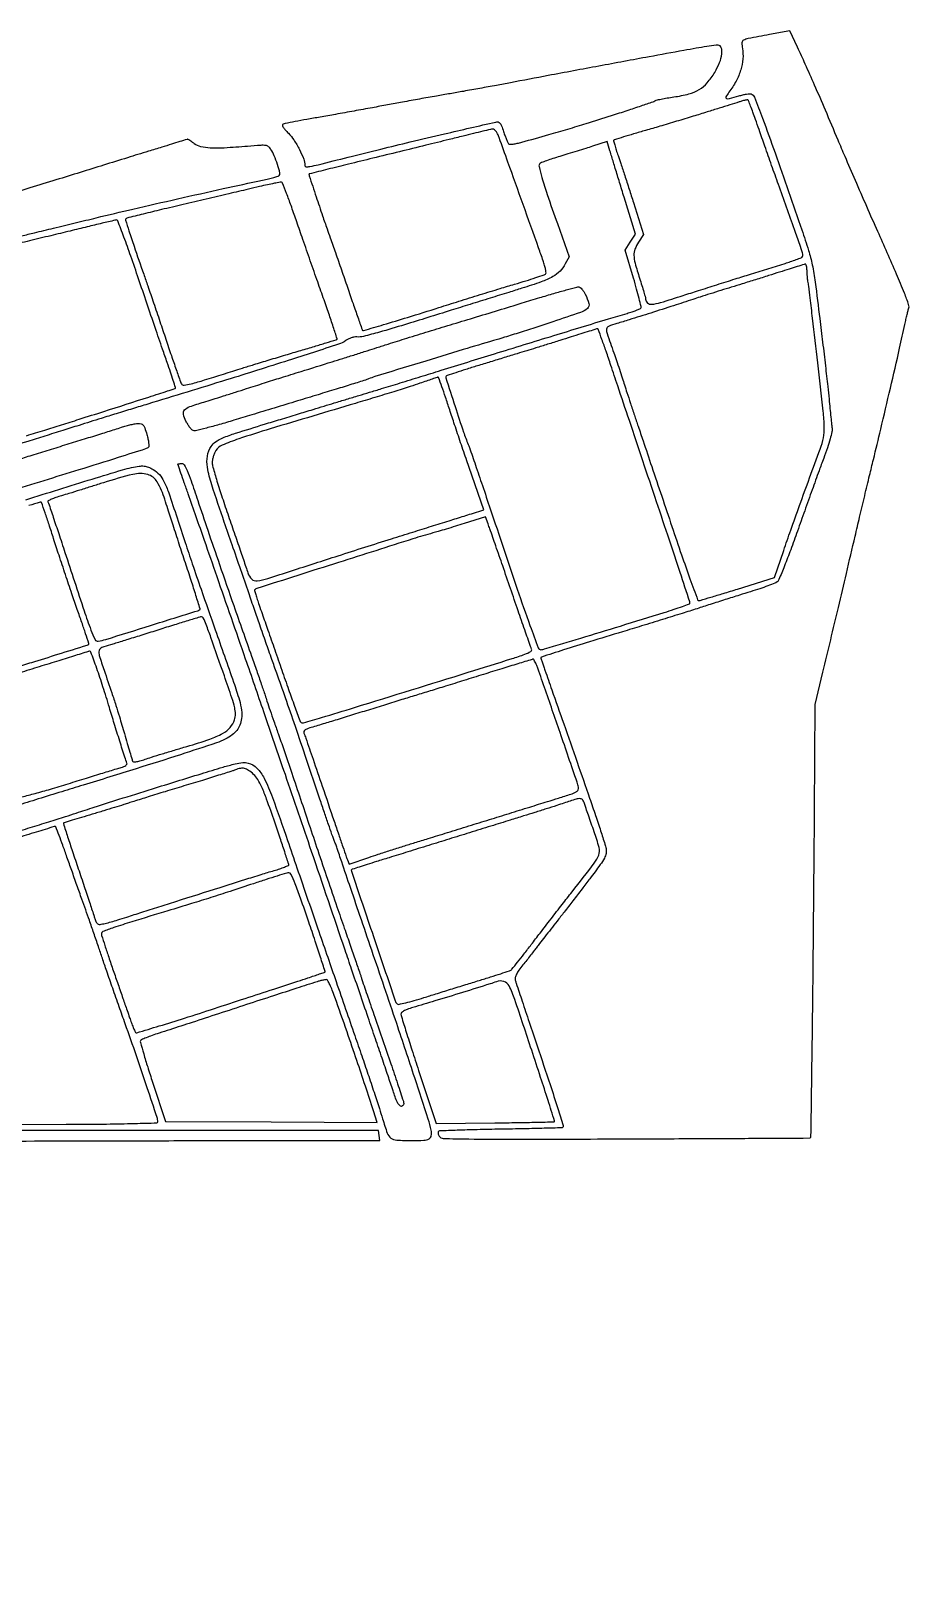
# Model space of a CAD drawing. Extents: x 2 to 2735, y 0 to 1226.
# Drawn here: x 2299 to 2735, y 111 to 880 of the extents above; entities that cross this region are included whole.
import ezdxf

# ---------------------------------------------------------------- set-up
doc = ezdxf.new("R2010")
doc.units = 0

msp = doc.modelspace()

# ---------------------------------------------------------------- linework, layer by layer
for points in [[(2665.5, 877.865282, 0.001874), (2654.883934, 875.896088, 0.071826), (2652.601014, 875.1127, 0.273851), (2651.78902, 873.823954, 0.052173), (2652.009992, 870.945359, -0.066832), (2652.253113, 865.81986, -0.053194), (2651.193489, 860.379309, -0.048336), (2648.864312, 854.796367, -0.037704), (2645.331054, 849.25, 0.030669), (2643.82241, 846.953652, 0.466247), (2644.111371, 846.168432, 0.154024), (2645.54945, 846.11093, 0.007229), (2650.27402, 847.470222, -0.016045), (2652.199077, 847.98751, -0.019409), (2654.03537, 848.343736, -0.018359), (2655.582697, 848.524169, -0.111908), (2656.374672, 848.409719, -0.210283), (2657.983044, 846.815647, -0.004675), (2661.979666, 836.387552, -0.005066), (2668.196969, 819.168733, -0.000605), (2681.518269, 780.922941, -0.008525), (2684.851486, 770.759435, -0.025148), (2686.666964, 763.636699, -0.017038), (2688.100255, 755.040371, -0.00231), (2690.404795, 736.922941, -0.000952), (2691.818583, 725.197752, -0.000952), (2693.187263, 713.471114, -0.00093), (2694.343285, 703.231831, -0.00379), (2694.98735, 697, 0.000895), (2695.437258, 692.385714, 0.001064), (2695.879024, 688.031645, 0.000921), (2696.266289, 684.359926, 0.006863), (2696.477438, 682.618365, -0.086973), (2696.404669, 680.759641, -0.014263), (2695.541901, 677.251763, -0.01396), (2694.187124, 672.834734, -0.008159), (2692.331082, 667.618365, 0.002442), (2690.023295, 661.359863, 0.000776), (2686.643689, 652.00977, 0.000774), (2682.909367, 641.577273, 0.000862), (2679.339355, 631.5, -0.004149), (2675.979937, 622.211616, -0.006255), (2672.884913, 614.180713, -0.002776), (2670.1314, 607.403356, -0.132292), (2669.240879, 606.242854, -0.070268), (2668.076318, 605.58698, -0.005333), (2664.688187, 604.304146, -0.007261), (2660.592328, 602.870219, -0.005464), (2656.049098, 601.408349, 0.001136), (2650.560864, 599.694675, 0.000537), (2643.486298, 597.459668, 0.000532), (2636.086346, 595.104456, 0.000751), (2629.5, 592.989559, -0.001973), (2622.209954, 590.66834, -0.000843), (2612.44375, 587.619171, -0.000834), (2602.020635, 584.403237, -0.001098), (2592.5, 581.505989, 0.001329), (2576.200972, 576.537758, 0.002636), (2563.310816, 572.496619, 0.000326), (2552.288126, 568.969085, 0.325965), (2552, 568.574087, 0.081162), (2552.032261, 568.376654, 0.0005), (2552.612345, 566.654716, 0.002039), (2553.285531, 564.689457, 0.001296), (2554.08458, 562.40655, -0.000763), (2557.48088, 552.736309, -0.000161), (2563.385891, 535.823199, -0.000174), (2569.986212, 516.877869, -0.000205), (2576.223328, 498.931343, -0.0021), (2579.137763, 490.419083, -0.002828), (2581.699954, 482.687804, -0.001933), (2583.786738, 476.184312, -0.030305), (2584.354837, 473.922092, -0.090033), (2584.368675, 471.562186, -0.080103), (2583.564474, 469.241491, -0.034303), (2581.492664, 465.951747, -0.004027), (2576.324357, 458.990749, -0.001472), (2572.451095, 453.892135, -0.000973), (2567.972051, 448.055567, -0.000979), (2563.596108, 442.399204, -0.0019), (2560.074209, 437.900544, 0.00084), (2556.991098, 433.979527, 0.000899), (2553.990549, 430.136088, 0.000851), (2551.423321, 426.823866, 0.004232), (2550, 424.948442, -0.004164), (2548.742092, 423.290504, -0.001574), (2546.95756, 420.993689, -0.001559), (2545.000745, 418.507448, -0.001901), (2543.153395, 416.193422, 0.014277), (2541.151407, 413.554302, 0.038582), (2539.936536, 411.542644, 0.056774), (2539.348413, 409.945086, 0.123055), (2539.355642, 408.645523, 0.01731), (2539.82046, 407.059326, 0.000276), (2542.768234, 398.170872, 0.000727), (2546.216132, 387.843771, 0.000482), (2550.202247, 376, -0.001253), (2556.618325, 356.838545, -0.004945), (2560.420817, 344.996978, -0.002015), (2563.035011, 336.448996, -0.27723), (2562.782142, 335.450828, -0.191178), (2562.507006, 335.3332, -0.000114), (2553.670493, 335.103553, -0.001397), (2543.813113, 334.877187, -0.00085), (2532.159961, 334.66198, 0.001894), (2520.483367, 334.421948, 0.003061), (2510.548834, 334.119219, 0.000542), (2501.791362, 333.789189, 0.18886), (2501.19533, 333.528664, 0.182762), (2501.032384, 333.167535, 0.063364), (2501.069686, 332.587573, 0.052732), (2501.279651, 331.899453, 0.040364), (2501.64469, 331.202036, 0.24919), (2503.571287, 330.100281, 0.004138), (2516.301075, 329.810408, 0.004254), (2538.053957, 329.680251, 0.000359), (2594.10932, 329.862031, 0.000145), (2629.16483, 330.011098, 0.000242), (2658.704303, 330.159601, 0.000004), (2685.509256, 330.307528, 0.173896), (2685.671287, 330.366651, 0.219012), (2686.034497, 331.127551, 0.000049), (2686.606351, 371.841295, 0.000999), (2687.133204, 415.933032, 0.000684), (2687.562968, 466), (2688.136675, 545.5), (2691.975462, 561.5, 0.000399), (2695.817862, 577.571541, 0.000403), (2699.621514, 593.594536, 0.000381), (2703.592385, 610.439354, 0.000285), (2707.941657, 629, -0.000725), (2710.161643, 638.436454, -0.000512), (2712.681825, 649.03125, -0.000517), (2715.111699, 659.153804, -0.001091), (2717.021853, 667, 0.002216), (2720.644912, 682.029272, 0.00091), (2725.432839, 702.450239, 0.000834), (2730.017078, 722.313966, 0.003717), (2732.602233, 734, -0.002762), (2733.167649, 736.579273, -0.003513), (2733.71923, 738.952638, -0.002756), (2734.206367, 740.935615, -0.028977), (2734.45663, 741.732385, 0.17387), (2734.495619, 743.900654, 0.013025), (2732.427592, 749.524668, 0.008422), (2728.457611, 759.040056, 0.000988), (2719.207576, 780.087298, -0.000879), (2713.739714, 792.52137, -0.000766), (2708.057108, 805.560019, -0.00077), (2702.953137, 817.369912, -0.002279), (2699.498169, 825.5, 0.001405), (2693.222708, 840.339088, 0.00232), (2687.827286, 852.836849, 0.002739), (2683.2085, 863.244966, 0.005153), (2679.346105, 871.590732), (2675.5, 879.681465)], [(2623, 870.022152, 0.000925), (2605.686966, 866.853148, 0.000325), (2580.855182, 862.243703, 0.00033), (2555.711729, 857.542283, 0.000783), (2537, 854.000351, -0.001472), (2530.013052, 852.687764, -0.00091), (2521.79375, 851.184167, -0.000913), (2513.669083, 849.728474, -0.001643), (2507, 848.568723, 0.001446), (2500.263363, 847.399959, 0.000764), (2491.9125, 845.913088, 0.00076), (2483.372236, 844.365615, 0.001176), (2476, 843.000277, -0.001049), (2468.454247, 841.600828, -0.000603), (2459.353125, 839.944007, -0.000602), (2450.204288, 838.301268, -0.001005), (2442.5, 836.943459, 0.001408), (2435.887362, 835.772547, 0.002083), (2430.094925, 834.705108, 0.000932), (2425.157815, 833.764479, 0.040906), (2424.142297, 833.481352, 0.33295), (2423.820818, 832.984541, 0.117175), (2424.088995, 832.123015, 0.049357), (2425.057883, 830.804425, 0.013268), (2426.847828, 828.916878, -0.053281), (2429.502783, 825.626578, -0.025028), (2432.233833, 820.883451, -0.023592), (2434.399683, 816.100572, -0.094791), (2435, 812.962487, 0.392803), (2435.606287, 812.309819, 0.065675), (2437.475315, 812.417429, 0.014073), (2441.640272, 813.334883, 0.000578), (2456.5, 817.067788, -0.001416), (2472.605122, 821.084865, -0.001934), (2487.138995, 824.606744, -0.001492), (2504.281415, 828.636548, -0.000483), (2529.669976, 834.49907, -0.107142), (2530.883454, 834.514237, -0.173151), (2531.757695, 833.985577, -0.080779), (2532.519517, 832.663668, -0.011972), (2533.542897, 829.748967, 0.007608), (2534.249405, 827.679134, 0.009815), (2534.964083, 825.801982, 0.007859), (2535.614446, 824.259982, 0.081141), (2535.98961, 823.683311, 0.223927), (2536.57107, 823.443272, 0.018572), (2538.243119, 823.587785, 0.021983), (2540.308619, 823.936632, 0.015081), (2542.616689, 824.504959, 0.001171), (2555.995257, 828.264291, 0.003219), (2565.409175, 830.998966, 0.003353), (2574.571918, 833.791783, 0.001366), (2587, 837.708438, 0.00182), (2594.929251, 840.262963, 0.002799), (2601.771875, 842.537396, 0.000928), (2607.671146, 844.547212, 0.079801), (2608.5, 844.988756, -0.105534), (2609.245455, 845.338293, -0.006205), (2611.703125, 845.876925, -0.009154), (2614.671118, 846.432462, -0.006602), (2618, 846.947575, 0.028934), (2625.456076, 848.444805, 0.071482), (2630.58412, 850.605322, 0.079921), (2634.554968, 853.956508, 0.043523), (2638.288527, 859.149577, 0.037603), (2640.686656, 863.975714, 0.065081), (2641.819265, 868.302577, 0.105439), (2641.562334, 871.351815, 0.298877), (2640, 872.656521, 0.065379), (2638.924464, 872.639694, 0.001881), (2634.3875, 871.954101, 0.003775), (2629.047873, 871.085322, 0.002587)], [(2652, 844.962124, 0.001598), (2650.357243, 844.454309, 0.000116), (2645.828125, 843.037228, 0.000162), (2640.427471, 841.34416, 0.000123), (2634.5, 839.482229, -0.001995), (2627.638164, 837.35499, -0.001149), (2619.358727, 834.845233, -0.001148), (2611.032957, 832.363138, -0.001921), (2604.01907, 830.318937, 0.001419), (2598.058692, 828.588271, 0.002272), (2592.980885, 827.073138, 0.000428), (2588.512285, 825.713461, 0.122906), (2588.181448, 825.514782, 0.26795), (2588.096906, 825.199263, 0.003343), (2588.671741, 823.109961, 0.008729), (2589.408579, 820.664282, 0.005474), (2590.351416, 817.829044, -0.003156), (2591.655758, 813.9666, -0.000907), (2593.625866, 807.972403, -0.000913), (2595.823113, 801.204169, -0.000971), (2597.950404, 794.56637), (2603.022732, 778.63274), (2600.511366, 774.83781, 0.052416), (2598.722765, 771.401121, 0.100971), (2598.188136, 768.357344, 0.060959), (2598.781517, 764.408578, 0.010014), (2601, 757, -0.003004), (2602.150494, 753.345212, -0.004301), (2603.123248, 750.089749, -0.002381), (2603.907363, 747.331766, -0.064614), (2604.015313, 746.583016, 0.215404), (2604.911264, 744.672281, 0.204301), (2606.966133, 744.025466, 0.049356), (2611.421716, 744.913527, 0.004195), (2622.57508, 748.409653, -0.000819), (2630.250635, 750.872662, -0.000491), (2639.37518, 753.774288, -0.000492), (2648.459691, 756.643532, -0.000857), (2656, 759.00271, 0.000528), (2673.149536, 764.356017, 0.009331), (2678.660877, 766.196428, 0.023183), (2681.421689, 767.322595, 0.292197), (2682, 768.227696, 0.078268), (2681.781808, 769.613042, 0.00461), (2680.431509, 773.665253, 0.002491), (2677.836176, 781.100061, 0.000149), (2669.883951, 803.5, -0.000284), (2666.519306, 812.985743, -0.000285), (2663.168054, 822.46797, -0.000278), (2660.253383, 830.744553, -0.001137), (2658.498227, 835.773941, 0.002476), (2657.23842, 839.353074, 0.003857), (2656.113841, 842.423288, 0.001179), (2655.113158, 845.072319, 0.124366), (2654.892726, 845.387036, 0.197877), (2654.611073, 845.480881, 0.019193), (2653.880988, 845.402119, 0.022046), (2652.986249, 845.230107, 0.01565)], [(2513.5, 827.55408, -0.001457), (2506.471817, 825.792665, -0.000365), (2494.992188, 822.960031, -0.000373), (2481.858984, 819.739913, -0.000375), (2468.75, 816.546509, 0.000583), (2456.575617, 813.575416, 0.00097), (2446.326562, 811.040433, 0.000039), (2437.082963, 808.734329, 0.344265), (2437, 808.628117, 0.079824), (2437.13918, 807.76188, 0.000261), (2440.560437, 797.408236, 0.001645), (2443.736565, 787.91804, 0.005009), (2445.979939, 781.5, -0.002279), (2447.543785, 777.103235, -0.000526), (2450.136825, 769.68125, -0.000543), (2453.105082, 761.126564, -0.000531), (2456.077522, 752.5, 0.000376), (2458.854868, 744.431495, 0.000615), (2461.221791, 737.599343, 0.00005), (2463.353731, 731.471854, 0.076031), (2463.463866, 731.263721, 0.313546), (2464.088303, 731.053561, 0.00071), (2474.003242, 733.952402, 0.003737), (2485.935742, 737.556626, 0.001696), (2501.5, 742.44302, -0.001115), (2511.36799, 745.553678, -0.000895), (2522.003125, 748.859216, -0.000904), (2531.847701, 751.880247, -0.002305), (2539, 754.024966, 0.003034), (2544.61965, 755.719039, 0.004568), (2549.495929, 757.270275, 0.001919), (2553.642876, 758.648993, 0.10022), (2554.369118, 759.069241, 0.239237), (2554.606144, 759.668239, 0.021419), (2554.380597, 761.320376, 0.024126), (2553.907157, 763.372383, 0.016152), (2553.178293, 765.669118, 0.000904), (2550.918761, 772.02832, 0.000042), (2543.202723, 793.614707, 0.000071), (2535.68633, 814.627654, 0.000329), (2531.339213, 826.75, 0.024787), (2530.579211, 828.575301, 0.05184), (2529.778861, 829.887496, 0.073066), (2528.963635, 830.683782, 0.169675), (2528.155998, 830.926222, 0.04349), (2527.022228, 830.776326, 0.001944), (2523.167699, 829.905221, 0.003258), (2518.600671, 828.823026, 0.002323)], [(2412.5, 802.46997, -0.000147), (2406.929286, 801.159091, -0.000031), (2397.239835, 798.882643, -0.000033), (2386.010577, 796.245946, -0.000031), (2374.593055, 793.566578, 0.001178), (2363.859293, 791.021685, 0.001905), (2354.741589, 788.800478, 0.000278), (2346.659753, 786.794209, 0.136213), (2346.202074, 786.535407, 0.277442), (2346.007931, 785.756018, 0.003315), (2347.640349, 780.54854, 0.005698), (2350.206528, 772.851295, 0.001102), (2355.034703, 759, -0.001857), (2357.055536, 753.174276, -0.000647), (2359.923119, 744.771837, -0.000643), (2363.05586, 735.514382, -0.00075), (2366.007089, 726.712637, 0.001335), (2368.721279, 718.649145, 0.002011), (2371.133946, 711.636965, 0.000784), (2373.239359, 705.627205, 0.046748), (2373.721219, 704.581964, 0.30042), (2375.023138, 703.934144, 0.032569), (2378.48757, 704.589943, 0.012371), (2385.124785, 706.476511, 0.000826), (2404, 712.384254, -0.001922), (2409.628489, 714.13237, -0.000793), (2417.2625, 716.457984, -0.000785), (2425.457961, 718.926399, -0.00101), (2433, 721.168519, 0.000925), (2439.736536, 723.169931, 0.001486), (2445.472275, 724.904144, 0.000241), (2450.546441, 726.457471, 0.092133), (2450.884339, 726.633941, 0.315234), (2450.977194, 726.93951, 0.00047), (2449.055113, 732.804741, 0.003324), (2446.831762, 739.419294, 0.002015), (2444.117475, 747.217673, -0.000527), (2440.917415, 756.324334, -0.000332), (2437.199117, 766.964241, -0.000334), (2433.556849, 777.431341, -0.000613), (2430.607734, 785.958467, 0.003644), (2428.107089, 793.049429, 0.005854), (2425.860105, 799.054874, 0.001616), (2423.838743, 804.220837, 0.245973), (2423.374599, 804.62158, 0.104151), (2422.73626, 804.635817, 0.00252), (2419.819413, 804.073961, 0.005391), (2416.395354, 803.358042, 0.003627)], [(2670.5, 760.027381, -0.00106), (2665.037096, 758.286075, -0.000624), (2658.5, 756.226605, -0.000624), (2651.962613, 754.184971, -0.001067), (2646.5, 752.499253, 0.001214), (2641.392633, 750.921521, 0.00101), (2635.96875, 749.219551, 0.001019), (2631.008014, 747.640778, 0.002764), (2627.5, 746.495039, -0.002163), (2617.897253, 743.345933, -0.001319), (2606.530016, 739.705644, -0.001192), (2595.890427, 736.357196, -0.005509), (2589.708924, 734.502461, 0.025661), (2585.622497, 733.09458, 0.277885), (2584.615349, 731.757583, 0.109068), (2584.872091, 729.510555, 0.00289), (2588.202357, 720, -0.003052), (2589.531649, 716.199868, -0.001984), (2591.023284, 711.79375, -0.001995), (2592.444898, 707.481794, -0.003795), (2593.548282, 704, 0.003416), (2594.738324, 700.234843, 0.001224), (2596.48421, 694.884375, 0.001214), (2598.427177, 689.026955, 0.001438), (2600.293121, 683.5, -0.000798), (2602.755887, 676.235936, -0.000168), (2607.038516, 663.523438, -0.000176), (2611.996393, 648.77308, -0.000166), (2617.034503, 633.75, 0.002265), (2621.825814, 619.659351, 0.003731), (2626.019399, 607.795313, 0.000591), (2629.806461, 597.369091, 0.315155), (2630.333871, 597, 0.071906), (2631.075161, 597.10716, 0.000665), (2636.406198, 598.689062, 0.002239), (2642.533821, 600.546123, 0.001444), (2649.617429, 602.75), (2667.912423, 608.5), (2672.489399, 621.880861, -0.002705), (2675.978605, 631.904215, -0.001462), (2680.376672, 644.207238, -0.001351), (2685.358079, 657.898613, -0.001172), (2690.652781, 672.22567, 0.040662), (2692.221101, 677.78295, 0.055927), (2692.646082, 682.951492, 0.020003), (2692.082958, 691.017866, 0.001223), (2689.382136, 715, 0.00012), (2686.827953, 737.144989, 0.000999), (2685.648867, 747.170584, 0.00161), (2684.926363, 753.049329, 0.016039), (2684.536952, 755.5, -0.018327), (2684.383965, 756.492049, -0.00722), (2684.243327, 757.867188, -0.007134), (2684.133902, 759.359166, -0.008851), (2684.076511, 760.75, 0.021809), (2683.993025, 761.991433, 0.035701), (2683.802163, 763.027753, 0.040938), (2683.545487, 763.764281, 0.318446), (2683.25, 763.940222, 0.05395), (2682.693982, 763.834826, 0.000659), (2679.195312, 762.766166, 0.001954), (2675.15333, 761.508416, 0.001277)], [(2574.083414, 749, -0.052185), (2575.851848, 744.379822, -0.289836), (2575.094968, 741.958174, -0.092353), (2571.693364, 740.012931, -0.003615), (2558, 735.352313, -0.001899), (2550.110881, 732.763932, -0.00158), (2541.703125, 730.070041, -0.001594), (2533.988426, 727.652102, -0.004326), (2528.5, 726.003032, 0.002621), (2513.54692, 721.56572, 0.000933), (2492.231016, 715.075019, 0.000262), (2469.738748, 708.167311, 0.024066), (2466.5, 706.997471, -0.022352), (2465.026737, 706.459613, -0.00058), (2458.33125, 704.357686, -0.001226), (2450.458004, 701.917235, -0.000837), (2441.5, 699.181019, 0.000075), (2431.327959, 696.090922, 0.000051), (2419.752733, 692.571359, 0.000052), (2408.581063, 689.171991, 0.000104), (2399.764624, 686.486292, -0.004612), (2392.478206, 684.338273, -0.006997), (2386.101115, 682.618189, -0.003094), (2380.659007, 681.267504, -0.152029), (2379.559804, 681.338678, -0.114661), (2378.860466, 681.811731, -0.024123), (2377.903847, 682.948614, -0.024096), (2376.899484, 684.407016, -0.020792), (2375.985979, 686.027483, -0.062717), (2374.739181, 689.480866, -0.247595), (2375.310331, 691.591925, -0.120886), (2377.842937, 693.253152, -0.011816), (2384.846701, 695.545411, 0.001949), (2389.039253, 696.826572, 0.000835), (2394.629969, 698.569076, 0.000826), (2400.581044, 700.445613, 0.00109), (2406, 702.177214, -0.000793), (2414.90611, 705.028943, -0.001025), (2423.08989, 707.616618, -0.000746), (2433.066679, 710.732413, -0.000215), (2448.5, 715.519772, 0.000959), (2453.835671, 717.183586, 0.000632), (2459.965078, 719.116338, 0.000636), (2465.921645, 721.01122, 0.001232), (2470.67899, 722.544206, -0.002771), (2476.254502, 724.321906, -0.000652), (2485.599699, 727.231214, -0.000671), (2496.355458, 730.548464, -0.00066), (2507.17899, 733.855077, 0.000064), (2518.573535, 737.321271, 0.000048), (2531.055703, 741.121368, 0.000049), (2542.757872, 744.686487, 0.000115), (2551.5, 747.35294, -0.002854), (2558.499643, 749.446061, -0.004303), (2564.62467, 751.182527, -0.001774), (2569.879183, 752.603434, -0.096249), (2570.903131, 752.673833, -0.149188), (2571.55995, 752.380946, -0.035424), (2572.41613, 751.522938, -0.033357), (2573.30002, 750.352545, -0.027582)], [(2567, 727.840859, -0.000668), (2561.520263, 726.109663, -0.000477), (2555.38125, 724.185642, -0.000482), (2549.524969, 722.362557, -0.001031), (2545, 720.968914, -0.000004), (2540.320172, 719.538172, -0.000002), (2533.897125, 717.574562, -0.000002), (2526.965532, 715.455529, -0.000002), (2520.543406, 713.492293, 0.002076), (2514.772686, 711.701987, 0.003253), (2509.826651, 710.109554, 0.000899), (2505.53539, 708.688504, 0.116477), (2505.063715, 708.397049, 0.281143), (2504.877241, 707.625908, 0.000429), (2509.472423, 693.365715, 0.002965), (2513.671807, 680.630578, 0.020586), (2516.018761, 674.5, -0.019187), (2516.603996, 672.983991, -0.000306), (2519.581487, 664.275, -0.000806), (2523.020802, 654.141621, -0.000534), (2526.937256, 642.5, 0.000594), (2540.353095, 602.637318, 0.004924), (2546.642912, 584.608918, 0.003494), (2550.738809, 573.47523, 0.337354), (2552.089183, 572.627556, 0.050561), (2553.908978, 572.979809, 0.000251), (2571.818004, 578.377583, 0.001193), (2591.544226, 584.385247, 0.000893), (2613.25, 591.094864, 0.005177), (2618.138073, 592.671107, 0.008397), (2622.254687, 594.123076, 0.002929), (2625.727476, 595.437136, 0.310213), (2626, 595.834119, 0.079817), (2625.902203, 596.442848, 0.000066), (2621.130063, 610.904975, 0.000721), (2615.777686, 627.040203, 0.000441), (2609.421492, 646.053589, -0.000091), (2602.629789, 666.322543, -0.000095), (2595.931972, 686.336054, -0.000091), (2590.144013, 703.652278, -0.000414), (2586.78018, 713.75, 0.002961), (2584.411758, 720.740668, 0.004897), (2582.319523, 726.610911, 0.000977), (2580.432609, 731.714689, 0.3568), (2580.108688, 731.904166, 0.035839), (2579.647209, 731.79718, 0.000281), (2576.006927, 730.671038, 0.001029), (2571.835129, 729.368484, 0.000661)], [(2492, 704.823044, -0.006771), (2487.26973, 703.249739, -0.001485), (2479.09375, 700.67951, -0.001546), (2469.620322, 697.764387, -0.001484), (2460, 694.867756, 0.00065), (2417.780247, 682.232378, 0.008449), (2402.159629, 677.246049, 0.018771), (2393.864993, 674.091449, 0.155904), (2390.851737, 671.5, 0.038348), (2390.145011, 670.124213, 0.026064), (2389.54813, 668.46729, 0.026325), (2389.137653, 666.797232, 0.046826), (2389.003738, 665.388647, 0.071008), (2389.301531, 663.284242, 0.00326), (2391.370968, 656.320839, 0.00537), (2393.977239, 648.075038, 0.00382), (2397.067641, 638.888647, -0.000194), (2400.273941, 629.581677, -0.000244), (2403.234874, 620.96246, -0.000194), (2405.712866, 613.728489, -0.001948), (2406.733448, 610.706962, 0.117827), (2408.643283, 607.636317, 0.235247), (2411.293872, 606.764649, 0.041463), (2416.629331, 607.998469, 0.001072), (2440, 615.543478, -0.000895), (2451.43496, 619.239621, -0.000569), (2464.765625, 623.505451, -0.000571), (2477.85963, 627.662675, -0.001058), (2488.5, 631.002762, 0.000192), (2497.753899, 633.890017, 0.000224), (2506.538723, 636.638934, 0.000198), (2513.966503, 638.970089, 0.001363), (2517.610545, 640.126254), (2523.72109, 642.08333), (2517.909931, 658.791665, -0.001451), (2515.300729, 666.364456, -0.000875), (2512.249105, 675.356937, -0.000876), (2509.247876, 684.303768, -0.001535), (2506.799386, 691.721312, 0.002749), (2504.731483, 697.935169, 0.004552), (2502.90982, 703.153523, 0.000843), (2501.265665, 707.704975, 0.360794), (2501, 707.860613, 0.040311), (2500.627289, 707.768158, 0.000443), (2498.15, 706.934497, 0.001383), (2495.293907, 705.961735, 0.0009)], [(2381.803289, 646.75, 0.001846), (2386.758852, 631.994841, 0.001183), (2392.616893, 614.896393, 0.000976), (2399.704128, 594.497837, 0.000533), (2408.473973, 569.5, -0.000677), (2411.076399, 562.075129, -0.000973), (2413.358818, 555.49375, -0.000509), (2415.276563, 549.910498, -0.015531), (2415.710994, 548.5, 0.015105), (2416.131164, 547.13166, 0.0007), (2417.703459, 542.534375, 0.00116), (2419.590432, 537.083328, 0.000833), (2421.723472, 531, -0.002149), (2424.48313, 523.062699, -0.000711), (2428.467671, 511.3875, -0.000708), (2432.848522, 498.430897, -0.000804), (2437.009778, 486, 0.000912), (2441.331805, 473.098092, 0.000655), (2446.204237, 458.703125, 0.000662), (2450.877341, 445.015876, 0.00143), (2454.516856, 434.5, -0.000541), (2457.501661, 425.925127, -0.000794), (2460.10718, 418.375, -0.000372), (2462.311648, 411.938397, -0.01463), (2462.756545, 410.5, 0.014606), (2463.216313, 409.013273, 0.000215), (2466.187157, 400.327398, 0.000587), (2469.651354, 390.25185, 0.000387), (2473.655796, 378.678378, -0.001386), (2477.620761, 367.144495, -0.002169), (2480.96139, 357.197271, -0.000573), (2483.827804, 348.504401, -0.079509), (2484, 347.428378, -0.217607), (2483.437295, 346.196664, -0.356456), (2482.354174, 346.165353, -0.106496), (2480.859359, 347.930461, -0.047795), (2479.683985, 350.75, 0.005929), (2478.714629, 353.762625, 0.000554), (2476.229917, 361.154688, 0.000711), (2473.244705, 369.961914, 0.000559), (2469.984736, 379.5, -0.000202), (2466.337544, 390.146235, -0.000136), (2462.174539, 402.325, -0.000137), (2458.148137, 414.12513, -0.00027), (2454.957775, 423.5, 0.000154), (2438.323123, 472.41799, 0.000317), (2425.274365, 510.672517, 0.0004), (2414.630883, 541.729775, 0.000656), (2405.565914, 568, 0.000024), (2391.407467, 608.850748, 0.000216), (2385.160509, 626.846917, 0.000477), (2381.060235, 638.606311, 0.000532), (2377.083829, 649.936804, -0.000636), (2375.134785, 655.494163, -0.001031), (2373.493375, 660.224798, -0.000129), (2372.040822, 664.442704, -0.08304), (2372, 664.686804, -0.340148), (2372.09448, 664.809615, -0.023442), (2372.550612, 664.907999, -0.025687), (2373.155859, 664.977418, -0.01571), (2373.874424, 665, -0.26257), (2375.103017, 664.30704, -0.033474), (2376.548568, 661.508412, -0.019183), (2378.496042, 656.50953, -0.003202)], [(2335, 655.490915, -0.001174), (2329.29777, 653.677565, -0.001027), (2323.327789, 651.807962, -0.001032), (2317.927297, 650.141098, -0.003082), (2314.22226, 649.030843, 0.01148), (2311.46725, 648.15459, 0.019944), (2309.230675, 647.285093, 0.01569), (2307.565148, 646.496839, 0.437891), (2307.449436, 646.081815, -0.056886), (2307.76705, 645.407027, -0.000288), (2310.152926, 638.342492, -0.001298), (2312.844798, 630.287748, -0.000821), (2315.943775, 620.882421, 0.000596), (2325.461469, 591.952575, 0.009879), (2328.83254, 582.385829, 0.023979), (2330.888915, 577.608783, 0.33598), (2332.457443, 576.815786, 0.030349), (2336.169061, 577.727415, 0.000415), (2358.459602, 584.680285, 0.00013), (2381.818609, 591.994379, 0.104471), (2382.875349, 592.588105, 0.295534), (2382.966771, 592.910881, 0.000382), (2380.92755, 599.515595, 0.002955), (2378.57885, 606.946357, 0.001794), (2375.717458, 615.708683, -0.000646), (2372.634021, 625.078017, -0.000661), (2369.598637, 634.383176, -0.00064), (2366.984424, 642.468508, -0.002775), (2365.466023, 647.276599, 0.055466), (2361.689833, 655.937372, 0.198928), (2357.005336, 659.543761, 0.126365), (2349.683799, 659.631353, 0.017704)], [(2514, 635.254459, -0.001848), (2509.613302, 633.871163, -0.001726), (2505.115625, 632.48813, -0.001718), (2501.112739, 631.287356, -0.005887), (2498.5, 630.546713, 0.010559), (2488.571556, 627.631771, 0.000397), (2451.62204, 615.898374, 0.000047), (2411.203359, 603.02384, 0.105111), (2410.110636, 602.401212, 0.283775), (2410.01608, 602.084829, 0.003735), (2410.588037, 600.018714, 0.009369), (2411.328801, 597.592029, 0.005852), (2412.282596, 594.777303, -0.000785), (2413.771241, 590.526422, -0.000129), (2416.637345, 582.293958, -0.000142), (2420.004651, 572.605012, -0.000125), (2423.510522, 562.5, 0.001519), (2426.884387, 552.862353, 0.002402), (2429.841904, 544.621829, 0.00056), (2432.474943, 537.419848, 0.102252), (2432.89404, 536.744523, 0.278464), (2434.255695, 536.369996, 0.003486), (2443.267075, 538.978095, 0.002947), (2459.61374, 543.938008, 0.000131), (2516, 561.426594, 0.000568), (2537.746474, 568.204784, 0.012151), (2544.126476, 570.372897, 0.04385), (2546.9929, 571.720709, 0.376593), (2547.4076, 572.958461, -0.015541), (2546.952415, 574.146219, -0.000167), (2544.076597, 582.419048, -0.000527), (2540.772896, 591.965466, -0.000343), (2536.975711, 603, 0.000363), (2533.12917, 614.176497, 0.000506), (2529.669578, 624.172145, 0.000305), (2526.741547, 632.587753, 0.006592), (2525.845106, 635.054112), (2524.5, 638.608223)], [(2362.5, 582.513606, -0.000808), (2354.548572, 580.000264, -0.001027), (2347.2, 577.707118, -0.000803), (2341.03026, 575.80658, -0.008499), (2338.5, 575.078403, 0.029119), (2334.23053, 573.656726, 0.241468), (2332.929349, 572.164977, 0.136247), (2332.996466, 569.717682, 0.007677), (2335.359377, 562.431474, -0.000713), (2339.188655, 551.161044, -0.003846), (2341.2142, 545.016026, -0.004774), (2342.951768, 539.422115, -0.001491), (2345.452568, 531, 0.000193), (2346.885177, 526.128994, 0.000282), (2348.150361, 521.842295, 0.000134), (2349.230617, 518.193345, 0.005121), (2349.481338, 517.378025, 0.301717), (2349.971285, 516.984926, 0.057718), (2351.17089, 517.015176, 0.035777), (2353.012774, 517.411695, 0.011617), (2355.669487, 518.253346, -0.006472), (2358.860203, 519.300411, -0.001549), (2364.187139, 520.954329, -0.001592), (2370.316193, 522.815161, -0.001575), (2376.478221, 524.643465, 0.010571), (2387.768588, 528.21558, 0.045768), (2394.183893, 531.073041, 0.081806), (2397.949913, 534.079764, 0.111128), (2400.075779, 537.858591, 0.072673), (2400.496372, 540.718769, 0.057359), (2400.14107, 543.830771, 0.024064), (2398.771016, 548.66085, 0.002609), (2395.019201, 559.624027, 0.000529), (2388.358363, 578.696069, 0.008554), (2385.997636, 585.080542, 0.018353), (2384.579995, 588.360368, 0.305049), (2383.607288, 588.935466, 0.05878), (2382.778528, 588.788388, 0.000572), (2376.950266, 587.022425, 0.001885), (2370.245584, 584.954888, 0.001219)], [(2523.5, 560.334882, -0.000177), (2513.871179, 557.342801, -0.000211), (2504.7875, 554.527862, -0.000182), (2497.124654, 552.159838, -0.001377), (2493.5, 551.052093, 0.001332), (2489.981959, 549.977273, 0.000212), (2483.09375, 547.849536, 0.000235), (2474.979957, 545.335285, 0.000205), (2466.5, 542.699388, -0.00055), (2458.033062, 540.073934, -0.000635), (2449.95861, 537.591146, -0.000567), (2443.113444, 535.504354, -0.003736), (2439.678245, 534.489342, 0.010923), (2436.651039, 533.547372, 0.062377), (2435.136479, 532.819288, 0.155552), (2434.513921, 532.064159, 0.19161), (2434.511922, 531.158182, -0.011198), (2435.410392, 528.727255, -0.000322), (2438.997977, 518.286979, -0.000577), (2443.556654, 504.942732, -0.000263), (2449.482752, 487.5, 0.000414), (2451.751161, 480.829819, 0.000574), (2453.795735, 474.856567, 0.000352), (2455.526351, 469.830955, 0.007298), (2456.068731, 468.330866), (2456.889008, 466.161732), (2466.694504, 469.538944, -0.003371), (2471.372367, 471.1149, -0.001585), (2477.438386, 473.091798, -0.00157), (2483.806572, 475.122805, -0.00221), (2489.5, 476.891298, 0.000568), (2496.113022, 478.921654, 0.000193), (2505.73125, 481.890707, 0.000191), (2516.358204, 485.180086, 0.00022), (2526.5, 488.328446, -0.000062), (2536.447468, 491.41993, -0.00006), (2546.489883, 494.538234, -0.000059), (2555.318927, 497.277456, -0.000224), (2560.848538, 498.989591, 0.004594), (2566.972458, 500.944557, 0.044729), (2569.467943, 502.022045, 0.138306), (2570.520218, 503.046209, 0.187531), (2570.720815, 504.344366, 0.028141), (2570.005745, 506.891296, 0.000147), (2561.571066, 531.494534, 0.000617), (2553.855924, 553.887303, 0.004347), (2549.992248, 564.75, 0.017532), (2549.489781, 565.988264, 0.027007), (2548.961718, 567.016236, 0.025263), (2548.469913, 567.768437, 0.279949), (2548.152175, 567.901018, 0.036714), (2547.642562, 567.784906, 0.000094), (2540.641576, 565.637635, 0.000593), (2532.747619, 563.204615, 0.000369)], [(2400.5, 512.996084, -0.025795), (2399.019497, 512.441987, -0.000651), (2392.184375, 510.288313, -0.001394), (2384.149659, 507.79274, -0.00095), (2375, 504.997816, 0.000528), (2365.707684, 502.167883, 0.000693), (2357.228125, 499.562834, 0.000504), (2350.124945, 497.362003, 0.006592), (2347.5, 496.507685, -0.006353), (2345.150847, 495.741888, -0.00103), (2340.5625, 494.320735, -0.001136), (2335.153292, 492.670978, -0.000999), (2329.5, 490.973127, 0.001052), (2324.11346, 489.354762, 0.001697), (2319.533565, 487.95125, 0.00026), (2315.477995, 486.691037, 0.11313), (2315.231285, 486.547446, 0.290514), (2315.168545, 486.304704, 0.000213), (2317.276518, 479.790396, 0.002193), (2319.673128, 472.504011, 0.001328), (2322.571123, 463.897952, -0.00093), (2325.52567, 455.146997, -0.001341), (2328.104006, 447.394331, -0.000693), (2330.263361, 440.8122, -0.021775), (2330.722118, 439.167855, 0.041728), (2331.021173, 438.240453, 0.042464), (2331.468703, 437.381294, 0.04608), (2331.988556, 436.707577, 0.114269), (2332.501957, 436.360875, 0.139436), (2333.346152, 436.285268, 0.0086), (2335.837589, 436.803188, 0.01223), (2338.819293, 437.553814, 0.008726), (2342.119677, 438.53341, 0.000313), (2346.651053, 439.968001, 0.000078), (2354.060155, 442.32002, 0.00008), (2362.536914, 445.013903, 0.00008), (2371, 447.706414, -0.000144), (2392.900404, 454.670899, -0.000729), (2405.116628, 458.532291, -0.0013), (2413.267216, 461.072271, -0.002572), (2419.75, 463.037572, 0.008256), (2422.529157, 463.914709, 0.01317), (2424.870313, 464.7655, 0.006984), (2426.771201, 465.544368, 0.30058), (2427, 465.890578, 0.079823), (2426.914171, 466.424773, 0.000299), (2424.942169, 472.391161, 0.001554), (2422.680084, 479.151009, 0.000975), (2419.994619, 487.043176, 0.003184), (2415.987108, 498.507036, 0.018442), (2413.611606, 504.462375, 0.035642), (2411.662488, 508.137112, 0.065247), (2409.509304, 510.75, 0.033856), (2407.039913, 512.761478, 0.093154), (2405.006664, 513.694213, 0.108248), (2402.960947, 513.752881, 0.055737)], [(2563.5, 496.488919, -0.002876), (2559.933602, 495.312791, -0.000977), (2554.7375, 493.643505, -0.000972), (2548.990414, 491.821899, -0.001119), (2543.5, 490.10688, 0.000062), (2536.88669, 488.056442, 0.000021), (2527.26875, 485.07268, 0.000021), (2516.641792, 481.774917, 0.000024), (2506.5, 478.626713, -0.000084), (2496.431387, 475.502548, -0.000076), (2486.025, 472.277224, -0.000076), (2476.708465, 469.392792, -0.000244), (2470.5, 467.474982, 0.001184), (2465.87936, 466.03813, 0.001896), (2461.941864, 464.787059, 0.000345), (2458.471527, 463.66727, 0.104852), (2458.216985, 463.520935, 0.299964), (2458.018473, 462.766366, 0.000086), (2468.960817, 430.373595, 0.000177), (2479.771686, 398.425526, 0.115193), (2480.751994, 396.848006, 0.252208), (2481.49342, 396.625715, 0.00658), (2484.980789, 397.390866, 0.012222), (2489.177935, 398.478623, 0.007562), (2494.055795, 399.951003, -0.000985), (2499.884589, 401.794415, -0.000503), (2507.210567, 404.087357, -0.0005), (2514.765936, 406.435466, -0.000751), (2521.363155, 408.467715, 0.001559), (2527.122414, 410.252038, 0.002368), (2532.116391, 411.84236, 0.00087), (2536.406239, 413.239118, 0.059335), (2537.098252, 413.560723, 0.08474), (2537.665586, 414.060981, 0.001265), (2540.447127, 417.525121, 0.003391), (2543.645432, 421.585171, 0.002229), (2547.274248, 426.299806, -0.001142), (2551.623077, 431.975406, -0.000596), (2557.066538, 439.028693, -0.000593), (2562.668531, 446.251837, -0.000906), (2567.544437, 452.5, 0.002609), (2578.538227, 466.687162, 0.075762), (2580.745905, 470.701517, 0.154882), (2580.911402, 474.439575, 0.019384), (2578.469159, 482.283526, -0.001421), (2577.011691, 486.433247, -0.001572), (2575.626638, 490.453598, -0.001457), (2574.465132, 493.892578, -0.008109), (2573.877134, 495.75, 0.06249), (2572.909554, 497.945001, 0.244639), (2571.687135, 498.696053, 0.093363), (2569.566491, 498.450884, 0.005754)], [(2409.5, 456.514018, -0.00123), (2397.826346, 452.664574, -0.002264), (2388.304364, 449.598277, -0.002265), (2378.755972, 446.618657, -0.001231), (2367, 443.040155, 0.001223), (2349.052689, 437.577349, 0.00814), (2340.160694, 434.687812, 0.007757), (2334.688891, 432.715287, 0.312875), (2334.004411, 431.720858, 0.076124), (2334.144182, 430.829661, 0.001173), (2335.733823, 425.864877, 0.003107), (2337.633065, 420.103412, 0.002048), (2339.885579, 413.5, -0.000023), (2342.299931, 406.514842, -0.000023), (2344.694661, 399.584375, -0.000023), (2346.772915, 393.568008, -0.000099), (2348.004456, 390, 0.00543), (2348.913509, 387.454622, 0.007437), (2349.790406, 385.185394, 0.005068), (2350.570057, 383.308804, 0.082954), (2350.935777, 382.737511, 0.289523), (2351.601048, 382.551812, 0.000561), (2362.713544, 385.898857, 0.00357), (2375.275525, 389.795976, 0.002175), (2390.062489, 394.570268, -0.00003), (2405.366698, 399.584153, -0.000038), (2419.558981, 404.231633, -0.00003), (2431.470634, 408.130503, -0.000294), (2436.5, 409.773081, 0.001631), (2439.594199, 410.792799, 0.00251), (2442.26398, 411.697227, 0.000814), (2444.568832, 412.495152, 0.073109), (2444.888018, 412.661676, 0.323958), (2444.985301, 412.957819, 0.000316), (2442.709973, 420.065442, 0.002738), (2440.101302, 428.046132, 0.001655), (2436.928518, 437.471352, 0.002832), (2432.82309, 449.31456, 0.011256), (2430.099376, 456.510091, 0.009407), (2428.057552, 461.296894, 0.310074), (2427.0405, 461.916893, 0.059713), (2425.94968, 461.726073, 0.001584), (2421.252522, 460.295517, 0.003298), (2415.742509, 458.558432, 0.002249)], [(2442.5, 408.285589, 0.018815), (2440.995922, 407.862338, 0.00021), (2430.953125, 404.61928, 0.000652), (2419.367179, 400.855842, 0.000425), (2406, 396.481963, -0.000203), (2392.140257, 391.94011, -0.00024), (2379.026974, 387.655744, -0.000209), (2367.951683, 384.048241, -0.001519), (2362.623742, 382.333138, 0.008468), (2359.196043, 381.176919, 0.012685), (2356.248209, 380.041577, 0.007614), (2353.848517, 379.00364, 0.202678), (2353.384332, 378.502765, 0.158118), (2353.358108, 377.727664, 0.001422), (2355.002364, 372.066437, 0.004695), (2356.982716, 365.546888, 0.002993), (2359.402485, 358), (2365.783791, 338.5), (2418.28977, 338.241211), (2470.795749, 337.982423), (2468.968312, 343.741211, 0.002486), (2464.979482, 356.097761, 0.002301), (2460.765549, 368.736437, 0.001983), (2455.886301, 382.963168, 0.001106), (2449.837953, 400.25, 0.011128), (2448.574727, 403.59553, 0.017614), (2447.329273, 406.395612, 0.011928), (2446.195838, 408.585585, 0.30165), (2445.627374, 408.883999, 0.016071), (2445.058875, 408.806971, 0.005562), (2444.243666, 408.660365, 0.005519), (2443.348378, 408.478789, 0.006387)], [(2530.003473, 407.877641, -0.01927), (2526.857584, 406.761549, -0.000546), (2513.184963, 402.51267, -0.001268), (2499.442745, 398.296776, -0.002501), (2488.5, 395.029766, 0.014523), (2485.75723, 394.138544, 0.043155), (2483.96128, 393.316029, 0.070414), (2482.921893, 392.515458, 0.217121), (2482.627995, 391.700901, 0.055337), (2482.854852, 390.533267, 0.000618), (2485.258989, 382.861828, 0.00191), (2488.080779, 374.014667, 0.001243), (2491.404832, 363.815364), (2500.053673, 337.5), (2529.255934, 337.81243, 0.001017), (2540.475433, 337.955283, 0.001668), (2549.974182, 338.127236, 0.00016), (2558.466578, 338.312033, 0.193181), (2558.778712, 338.445379, 0.280289), (2558.85298, 338.750391, 0.00013), (2555.596692, 348.987379, 0.001696), (2551.922112, 360.394966, 0.001026), (2547.496215, 373.882949, 0.001516), (2539.110352, 399.007115, 0.037532), (2536.262442, 405.739116, 0.197136), (2533.623046, 407.990725, 0.175896)]]:
    msp.add_lwpolyline(points, format="xyb", close=True)
for points in [[(2257.5, 471.888362, -0.000008), (2262.781738, 473.483257, -0.000002), (2271.025, 475.972249, -0.000002), (2280.343769, 478.785894, -0.000002), (2289.5, 481.550374, 0.001218), (2298.656228, 484.339159, 0.00115), (2307.975, 487.225746, 0.001142), (2316.215729, 489.81986, 0.004018), (2321.5, 491.54344, -0.00318), (2330.503111, 494.496706, -0.001323), (2342.694676, 498.374627, -0.000941), (2359.390515, 503.602182, -0.000327), (2383.459026, 511.071191, -0.002984), (2394.391468, 514.384572, -0.016359), (2400.359347, 515.944042, -0.030276), (2404.192928, 516.571937, -0.087905), (2406.86176, 516.375302, -0.138419), (2411.174317, 513.883177, -0.075565), (2414.756386, 508.874848, -0.03126), (2418.88946, 499.300736, -0.003932), (2426.356344, 478, 0.000247), (2431.037536, 464.323885, 0.000156), (2436.508885, 448.38125, 0.000157), (2441.893423, 432.723484, 0.000289), (2446.281592, 420, -0.000018), (2450.461454, 407.901835, -0.000012), (2455.172863, 394.2625, -0.000013), (2459.687779, 381.189892, -0.000026), (2463.206206, 371, -0.001694), (2466.259249, 362.058318, -0.001625), (2469.294897, 352.970734, -0.001608), (2471.920835, 344.93719, -0.005865), (2473.510725, 339.815265, 0.014266), (2475.843037, 332.724588, 0.147189), (2477.658183, 330.279462, 0.146891), (2480.522673, 329.239573, 0.014191), (2488, 329.028967, 0.013317), (2493.981467, 329.189628, 0.109218), (2496.594541, 329.915797, 0.23696), (2497.668064, 331.429659, 0.085783), (2497.614771, 334.140495, 0.030774), (2496.179028, 339.709137, 0.001159), (2489.483683, 360.174595, 0.001776), (2480.505247, 387.08307, 0.000731), (2468.150928, 423.5, -0.000092), (2462.284427, 440.720407, -0.00013), (2457.071803, 456.04375, -0.000073), (2452.672581, 468.993233, -0.001888), (2451.496579, 472.5, 0.003382), (2450.798586, 474.560937, 0.00335), (2450.070624, 476.61875, 0.003287), (2449.409812, 478.410733, 0.01297), (2448.9674, 479.5, -0.019095), (2448.414738, 480.910004, -0.000834), (2446.682704, 485.90625, -0.001415), (2444.654854, 491.841926, -0.001009), (2442.416188, 498.5, 0.000716), (2435.830276, 518.12544, 0.001201), (2430.234734, 534.590156, 0.001414), (2425.363944, 548.679986, 0.002095), (2421.007929, 561, -0.001155), (2418.599706, 567.770594, -0.0006), (2415.622659, 576.234375, -0.000596), (2412.585488, 584.935512, -0.000908), (2409.970563, 592.5, 0.00013), (2407.09582, 600.858149, 0.000052), (2403.15901, 612.290625, 0.000052), (2398.914226, 624.609135, 0.000065), (2394.986112, 636, -0.004434), (2388.799149, 654.462945, -0.035356), (2386.630894, 663.179919, -0.082571), (2386.584385, 668.755929, -0.106301), (2388.424484, 673.525092, -0.098557), (2390.677707, 675.81869, -0.051318), (2394.219696, 677.731911, -0.021564), (2400.558201, 680.042671, -0.002499), (2415, 684.533259, 0.000005), (2422.889061, 686.943212, 0.000004), (2431.296875, 689.511785, 0.000004), (2439.009863, 691.868216, 0.00001), (2444.5, 693.545701, -0.000376), (2449.541867, 695.082188, -0.000213), (2455.646875, 696.934805, -0.000213), (2461.799457, 698.796133, -0.000351), (2467, 700.363039, 0.001235), (2473.003857, 702.18356, 0.000367), (2482.171875, 704.995635, 0.000368), (2492.468033, 708.170303, 0.000397), (2502.5, 711.280333, -0.000607), (2529.052174, 719.499642, -0.00045), (2558.412993, 728.520432, -0.000273), (2585.647238, 736.844752, -0.004474), (2594.797774, 739.546938, 0.009599), (2597.248769, 740.29812, 0.013524), (2599.400638, 741.068125, 0.009689), (2601.144047, 741.784878, 0.153127), (2601.623416, 742.199691, 0.197933), (2601.735384, 742.881538, 0.002969), (2600.781123, 746.885018, 0.007514), (2599.56209, 751.562288, 0.004832), (2598.014777, 756.950356), (2593.878272, 770.846914), (2596.409906, 774.857281), (2598.94154, 778.867649), (2593.33884, 797.183824, -0.000039), (2591.089759, 804.538509, -0.000046), (2588.965335, 811.489801, -0.00004), (2587.173206, 817.357432, -0.000295), (2586.317933, 820.164433), (2584.899725, 824.828867), (2577.699862, 822.480909, -0.002281), (2574.300838, 821.389581, -0.001125), (2569.97121, 820.031931, -0.001116), (2565.470958, 818.642904, -0.00163), (2561.5, 817.441093, 0.005379), (2557.985404, 816.348567, 0.007549), (2554.874084, 815.292446, 0.004786), (2552.293615, 814.344913, 0.095571), (2551.581988, 813.906606, 0.271355), (2551.11511, 812.387843, 0.012424), (2552.546495, 806.931629, 0.011839), (2555.178065, 798.575184, 0.002472), (2560.209711, 784.060912), (2565.99982, 767.621823), (2564.162923, 764.060912, -0.078677), (2561.587929, 760.553446, -0.067398), (2557.925748, 757.793082, -0.041773), (2552.224451, 755.193472, -0.010873), (2542.661909, 751.997313, 0.000176), (2536.100965, 749.959356, 0.000066), (2526.903811, 747.097668, 0.000065), (2516.887472, 743.978211, 0.000079), (2507.5, 741.051632, -0.001032), (2484.40781, 733.900796, -0.005707), (2471.931372, 730.220816, -0.007613), (2464.057102, 728.124572, -0.079316), (2460.732768, 727.835787, 0.062553), (2459.47517, 727.768701, 0.034217), (2457.97566, 727.391167, 0.033512), (2456.481977, 726.791013, 0.045185), (2455.232768, 726.043289, -0.078977), (2451.66085, 724.219707, -0.000945), (2426.697619, 716.153874, -0.002591), (2396.06521, 706.495016, -0.001274), (2357, 694.508419, 0.000613), (2349.494176, 692.216226, 0.00049), (2341.409375, 689.727718, 0.000495), (2333.930311, 687.409527, 0.001253), (2328.5, 685.705534, -0.000645), (2322.921496, 683.94758, -0.000223), (2314.85625, 681.421351, -0.000221), (2305.963667, 678.644642, -0.000257), (2297.5, 676.010737, 0.000019), (2269.05377, 667.173045, 0.000116)], [(2294.5, 778.011078, 0.0003), (2300.763181, 779.524454, 0.00009), (2310.31875, 781.841254, 0.00009), (2321.048509, 784.446819, 0.000097), (2331.5, 786.988949, -0.002606), (2349.67946, 791.314279, -0.001458), (2371.835477, 796.395832, -0.00145), (2394.417896, 801.4371, -0.002229), (2414, 805.657549, 0.006246), (2416.928182, 806.313311, 0.008813), (2419.51882, 806.976, 0.005636), (2421.664537, 807.591448, 0.112119), (2422.255556, 807.925076, 0.279688), (2422.609974, 809.120835, 0.012663), (2421.365524, 813.406302, 0.021088), (2419.782695, 817.741002, 0.045383), (2418.132953, 820.886904, 0.080929), (2416.898164, 822.252345, 0.136389), (2415.487279, 822.853839, 0.050382), (2413.090972, 822.928645, 0.003729), (2406.545287, 822.424086, -0.006559), (2395.009022, 821.600496, -0.027079), (2388.016048, 821.572471, -0.046139), (2383.368021, 822.238623, -0.100945), (2380.122105, 823.75, 0.005655), (2378.935536, 824.6073, 0.008729), (2377.888982, 825.318537, 0.003871), (2376.989577, 825.89719, 0.202713), (2376.790493, 825.930126, 0.015027), (2376.560438, 825.867421, 0.000029), (2372.913457, 824.754387, 0.000212), (2368.813049, 823.500803, 0.000132), (2364, 822.025731, 0.000522), (2357.372052, 819.984959, 0.000144), (2346.946875, 816.759809, 0.000145), (2335.136705, 813.098722, 0.000152), (2323.5, 809.483838, -0.000305), (2311.497889, 805.75949, -0.000246), (2298.584375, 801.767923, -0.000248), (2286.647703, 798.091206, -0.000635)], [(2296.901408, 678.838073, 0.001213), (2305.89145, 681.609482, 0.000825), (2314.214987, 684.212606, 0.000706), (2322.972405, 686.980881, 0.000406), (2335.28926, 690.904457, 0.000079), (2357.495695, 698.0021, 0.001204), (2362.497272, 699.614862, 0.001934), (2366.753492, 701.016831, 0.000328), (2370.511083, 702.273431, 0.11602), (2370.762323, 702.428989, 0.280743), (2370.8233, 702.680338, 0.000723), (2369.672408, 706.262847, 0.004026), (2368.324318, 710.326254, 0.002461), (2366.671518, 715.099961, -0.001909), (2364.359895, 721.752748, -0.000499), (2360.700709, 732.449676, -0.000507), (2356.557322, 744.642108, -0.000519), (2352.470351, 756.75, 0.003169), (2348.621083, 767.957264, 0.005221), (2345.208274, 777.376263, 0.001122), (2342.131667, 785.542415, 0.339374), (2341.56546, 785.892599, 0.032983), (2340.753596, 785.756238, 0.000261), (2334.350479, 784.237578, 0.000954), (2327.009383, 782.477595, 0.000613), (2318.5, 780.409304, -0.000455), (2308.943227, 778.083232, -0.00034), (2298.409375, 775.53708, -0.000344), (2288.485726, 773.152789, -0.000787)], [(2292.205173, 666.856908, -0.000482), (2299.6125, 669.175833, -0.000506), (2308.218725, 671.851426, -0.000477), (2317, 674.562512, 0.000542), (2325.634909, 677.229629, 0.000639), (2333.8, 679.772774, 0.000558), (2340.690113, 681.936922, 0.004025), (2344, 683.009971, -0.011964), (2346.305381, 683.717118, -0.011331), (2348.683982, 684.327107, -0.011359), (2350.812338, 684.771104, -0.038506), (2352.222065, 684.921053, -0.07283), (2353.781519, 684.738695, -0.161807), (2354.768487, 684.088328, -0.084941), (2355.541665, 682.665753, -0.011365), (2356.572088, 679.400023, -0.016282), (2357.134012, 677.202557, -0.023812), (2357.472139, 675.234845, -0.020974), (2357.600155, 673.650373, -0.231444), (2357.350023, 673.084493, -0.097851), (2355.876799, 672.270778, -0.000706), (2342.390932, 667.978508, -0.001742), (2322.881684, 661.874152, -0.000347), (2288, 651.119647, 0.000093), (2273.345313, 646.609565, 0.000093)], [(2296.5, 646.97454, -0.001814), (2312.849657, 652.163111, -0.001726), (2329.508044, 657.320121, -0.000957), (2344.554643, 661.889819, -0.021063), (2349, 663.028772, -0.016687), (2352.771485, 663.69687, -0.058509), (2355.234, 663.758621, -0.074543), (2357.318072, 663.247235, -0.039549), (2359.695666, 662.044003, -0.071402), (2362.780746, 659.497195, -0.070047), (2365.048515, 656.169974, -0.032294), (2367.398287, 650.515128, -0.00411), (2371.560087, 638, 0.001589), (2375.559055, 625.768938, 0.002447), (2379.104013, 615.215695, 0.001797), (2383.457888, 602.609847, 0.000475), (2390.505988, 582.5, -0.000737), (2399.596001, 556.520532, -0.011741), (2402.45812, 547.635215, -0.036491), (2403.564047, 542.575495, -0.072901), (2403.55054, 538.488456, -0.054484), (2402.692708, 535.233805, -0.075002), (2401.201881, 532.607489, -0.068056), (2398.880686, 530.361753, -0.036617), (2395.5, 528.243305, -0.041981), (2391.084301, 526.362526, -0.001441), (2373.22041, 520.524527, -0.00257), (2351.314878, 513.559675, -0.001502), (2325, 505.428242, 0.000676), (2314.376139, 502.164623, 0.000509), (2302.703125, 498.54839, 0.000515), (2291.734411, 495.125711, 0.001188)], [(2239.360183, 433.440005, 0.00001), (2243.313983, 421.645856, 0.000005), (2248.367415, 406.573001, 0.000005), (2253.629042, 390.880172, 0.000007), (2258.283268, 377, -0.00083)], [(2291.5, 564.035625, 0.007768), (2299.447597, 566.328656, 0.001898), (2312.467357, 570.359322, 0.00026), (2326.896963, 574.894797, 0.120665), (2327.738686, 575.405352, 0.282677), (2327.798751, 575.656872, 0.000386), (2326.18742, 580.563051, 0.002938), (2324.333858, 586.082707, 0.001787), (2322.081101, 592.586797, -0.002359), (2319.392459, 600.378201, -0.001315), (2316.187263, 609.892684, -0.001311), (2312.995277, 619.535054, -0.002126), (2310.338346, 627.75, 0.002507), (2308.071218, 634.741548, 0.004155), (2306.08012, 640.614047, 0.000702), (2304.28121, 645.754972, 0.364467), (2304.010709, 645.91484, 0.033171), (2303.611077, 645.820617, 0.000084), (2298.068771, 644.118128, 0.000531)], [(2294.594884, 499.548076, 0.001445), (2301.166038, 501.302977, 0.005771), (2308.714159, 503.435939, 0.003547), (2317.55617, 506.11342, -0.000312), (2326.587363, 508.912101, -0.000424), (2334.738564, 511.424939, -0.000279), (2341.588122, 513.52597, -0.004827), (2343.83043, 514.188801, 0.032915), (2345.103138, 514.644124, 0.057008), (2346.074975, 515.204787, 0.081001), (2346.643602, 515.788875, 0.248948), (2346.70882, 516.319212, -0.013984), (2345.666086, 519.289167, -0.001087), (2343.116953, 527.315828, -0.001626), (2340.392739, 536.057926, -0.002182), (2337.984044, 544, 0.005324), (2334.817517, 554.209397, 0.007209), (2331.725862, 563.360207, 0.001884), (2328.81572, 571.483581, 0.367858), (2328.113155, 571.884018, 0.028515), (2327.6308, 571.763951, 0.000058), (2320.189489, 569.453178, 0.000411), (2311.820069, 566.845588, 0.000255), (2302, 563.771686, 0.000951), (2292.191037, 560.67527, 0.001536)], [(2271.111873, 336.870819), (2316.555936, 337.085701, 0.001471), (2336.551782, 337.239066, 0.004132), (2350.544515, 337.503202, 0.000967), (2361.518237, 337.82232, 0.405161), (2362, 338.319257, 0.079568), (2361.649202, 340.509698, 0.000829), (2356.773857, 355.258036, 0.002879), (2351.42629, 371.041122, 0.00278), (2345.83584, 386.946436, -0.001174), (2342.839513, 395.384513, -0.000913), (2339.619196, 404.574891, -0.000923), (2336.64866, 413.153274, -0.00224), (2334.495773, 419.5, 0.001388), (2332.54666, 425.27834, 0.000915), (2330.274771, 431.9125, 0.000921), (2328.041474, 438.356658, 0.001783), (2326.227779, 443.5, -0.000539), (2324.347652, 448.789738, -0.000241), (2321.886553, 455.748438, -0.000239), (2319.291959, 463.107073, -0.000325), (2316.958138, 469.75, 0.00319), (2314.868172, 475.591579, 0.005262), (2313.018865, 480.497442, 0.001133), (2311.354142, 484.748118, 0.346561), (2311.055787, 484.922143, 0.039078), (2310.616227, 484.825097, 0.000046), (2301.703887, 482.112052, 0.000424), (2291.733361, 479.06664, 0.000261)], [(2233.985478, 328.601829, -0.000157), (2300.917949, 328.81006, -0.000157), (2360.320368, 328.957552, -0.000541), (2398.816422, 328.999458), (2472.132845, 329), (2471.816422, 331.529843), (2471.5, 334.059686), (2306.5, 334.028318, 0.000501), (2191.519997, 333.891144, 0.000671)]]:
    msp.add_lwpolyline(points, format="xyb")

doc.saveas('drawing.dxf')
